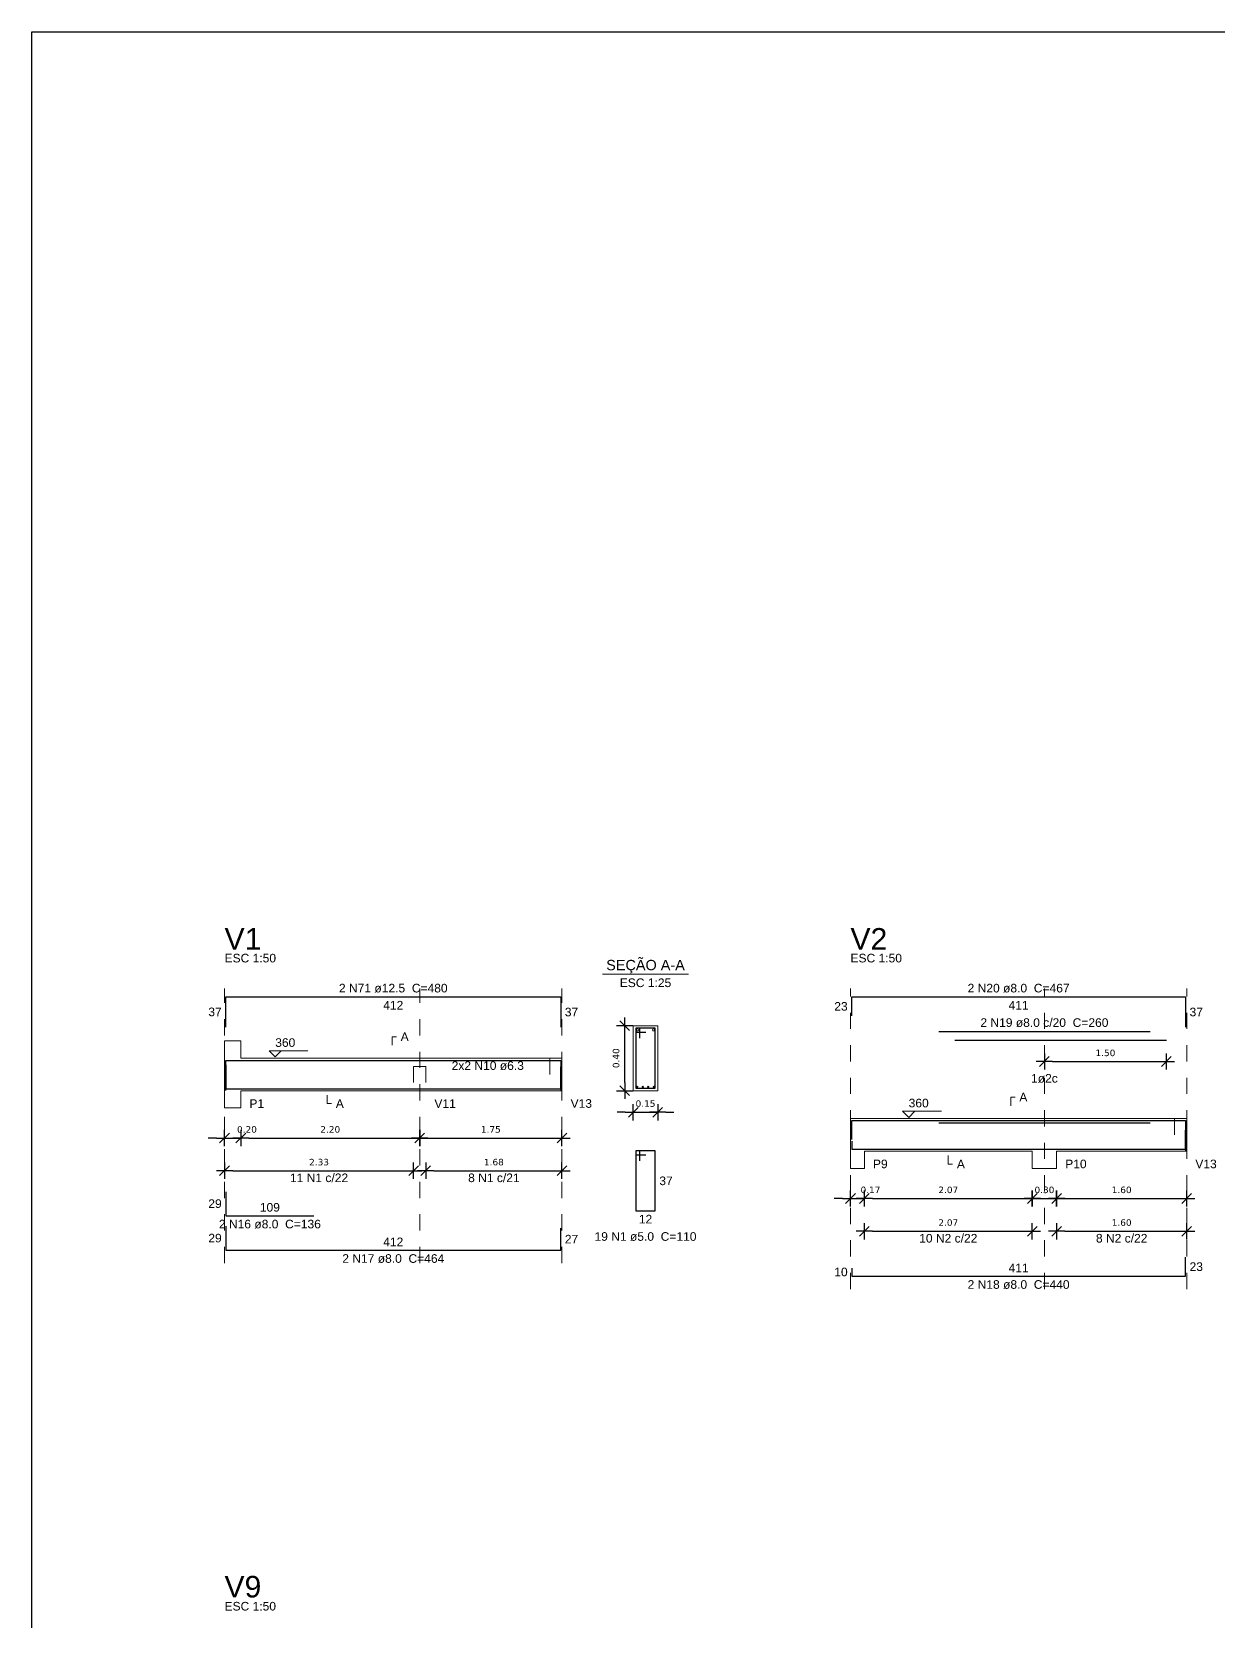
# Model space of a CAD drawing. Extents: x 25 to 1028, y -81 to 176.
# Drawn here: x 784.81 to 792.11, y 68.83 to 78.61 of the extents above; entities that cross this region are included whole.
import ezdxf

# ---------------------------------------------------------------- set-up
doc = ezdxf.new("R2010")
doc.units = 0
doc.header["$LTSCALE"] = 0.3
doc.header["$PDSIZE"] = 0.1
doc.linetypes.add('DOT2', pattern=[3.175, 0, -3.175])
doc.layers.get('0').update_dxf_attribs({"linetype": 'CONTINUOUS'})
doc.layers.get('Defpoints').update_dxf_attribs({"linetype": 'CONTINUOUS'})
doc.layers.add('ARQ-CTA-1_025', color=1, linetype='CONTINUOUS')
for name, color, linetype, lineweight in [('DT-Barras na forma', 2, 'CONTINUOUS', 30), ('DT-Barras no corte', 5, 'CONTINUOUS', 5), ('DT-Barras rebatidas', 2, 'CONTINUOUS', 30), ('DT-Forma', 5, 'CONTINUOUS', 5), ('DT-Pontilhado', 9, 'DOT2', 5), ('DT-Textos', 7, 'CONTINUOUS', 5), ('DT-Título', 3, 'CONTINUOUS', 20)]:
    doc.layers.add(name, color=color, linetype=linetype, lineweight=lineweight)
doc.layers.add('VPort', color=45, linetype='CONTINUOUS', plot=False)
doc.styles.add('Arial', font='arial.ttf')
doc.styles.add('FNDE Texto Cota 0025', font='verdana.ttf', dxfattribs={"height": 0.04})
doc.dimstyles.new('Copy of FNDE 1-0025', dxfattribs={"dimscale": 5, "dimtxt": 0.04, "dimasz": 0.01, "dimexe": 0.15, "dimexo": 0.15, "dimgap": 0.005, "dimtad": 1, "dimlfac": 2, "dimzin": 1, "dimdsep": 46, "dimtxsty": 'FNDE Texto Cota 0025', "dimblk": 'tic', "dimcen": 0.015, "dimdle": 0.15, "dimse1": 1, "dimse2": 1, "dimclrd": 251, "dimclre": 251, "dimclrt": 256, "dimaunit": 1, "dimadec": 3, "dimazin": 0, "dimtfac": 1, "dimtix": 1, "dimtmove": 2, "dimatfit": 3, "dimfxl": 0.15, "dimtvp": 1, "dimtolj": 1, "dimtzin": 0, "dimarcsym": 0})
doc.dimstyles.new('FNDE 1-0025', dxfattribs={"dimscale": 5, "dimtxt": 0.04, "dimasz": 0.01, "dimexe": 0.15, "dimexo": 0.15, "dimgap": 0.005, "dimtad": 1, "dimzin": 1, "dimdsep": 46, "dimtxsty": 'FNDE Texto Cota 0025', "dimblk": 'tic', "dimcen": 0.015, "dimdle": 0.15, "dimse1": 1, "dimse2": 1, "dimclrd": 251, "dimclre": 251, "dimclrt": 256, "dimaunit": 1, "dimadec": 3, "dimazin": 0, "dimtfac": 1, "dimtix": 1, "dimtmove": 2, "dimatfit": 3, "dimfxl": 0.15, "dimtvp": 1, "dimtolj": 1, "dimtzin": 0, "dimarcsym": 0})

# ---------------------------------------------------------------- blocks, each defined once
blk = doc.blocks.new('tic')
at = {"color": 251}
for p, q in [((-1, 0), (1, 0)), ((0, -1), (0, 1))]:
    blk.add_line(p, q, dxfattribs=at)
blk.add_line((-0.6, -0.6), (0.6, 0.6))
blk = doc.blocks.new('*D484')
at = {"layer": 'ARQ-CTA-1_025', "color": 251, "lineweight": -2}
for p, q in [((785.9449, 71.8038), (785.8949, 71.8038)), ((785.9949, 71.8038), (786.0949, 71.8038)), ((786.1449, 71.8038), (786.1949, 71.8038))]:
    blk.add_line(p, q, dxfattribs=at)
at = {"layer": 'Defpoints', "color": 0}
for p in [(785.9949, 71.9362), (786.0949, 71.9362), (786.0949, 71.8038)]:
    blk.add_point(p, dxfattribs=at)
at = {"layer": 'ARQ-CTA-1_025', "color": 251, "lineweight": -2, "xscale": 0.05, "yscale": 0.05, "zscale": 0.05}
blk.add_blockref('tic', (785.9949, 71.8038), dxfattribs=at)
at = {"layer": 'ARQ-CTA-1_025', "color": 251, "lineweight": -2, "xscale": 0.05, "yscale": 0.05, "zscale": 0.05, "rotation": 180}
blk.add_blockref('tic', (786.0949, 71.8038), dxfattribs=at)
at = {"layer": 'ARQ-CTA-1_025', "insert": (786.1327, 71.8568), "char_height": 0.04, "attachment_point": 5, "style": 'FNDE Texto Cota 0025'}
blk.add_mtext('\\A1;0.20', dxfattribs=at)
blk = doc.blocks.new('*D485')
at = {"layer": 'ARQ-CTA-1_025', "color": 251, "lineweight": -2}
blk.add_line((786.1449, 71.8038), (787.1449, 71.8038), dxfattribs=at)
at = {"layer": 'Defpoints', "color": 0}
for p in [(786.0949, 71.9362), (787.1949, 71.9362), (787.1949, 71.8038)]:
    blk.add_point(p, dxfattribs=at)
at = {"layer": 'ARQ-CTA-1_025', "color": 251, "lineweight": -2, "xscale": 0.05, "yscale": 0.05, "zscale": 0.05, "rotation": 180}
blk.add_blockref('tic', (786.0949, 71.8038), dxfattribs=at)
at = {"layer": 'ARQ-CTA-1_025', "color": 251, "lineweight": -2, "xscale": 0.05, "yscale": 0.05, "zscale": 0.05}
blk.add_blockref('tic', (787.1949, 71.8038), dxfattribs=at)
at = {"layer": 'ARQ-CTA-1_025', "insert": (786.6449, 71.8568), "char_height": 0.04, "attachment_point": 5, "style": 'FNDE Texto Cota 0025'}
blk.add_mtext('\\A1;2.20', dxfattribs=at)
blk = doc.blocks.new('*D486')
at = {"layer": 'ARQ-CTA-1_025', "color": 251, "lineweight": -2}
blk.add_line((787.2449, 71.8038), (788.0199, 71.8038), dxfattribs=at)
at = {"layer": 'Defpoints', "color": 0}
for p in [(787.1949, 71.9362), (788.0699, 71.9362), (788.0699, 71.8038)]:
    blk.add_point(p, dxfattribs=at)
at = {"layer": 'ARQ-CTA-1_025', "color": 251, "lineweight": -2, "xscale": 0.05, "yscale": 0.05, "zscale": 0.05, "rotation": 180}
blk.add_blockref('tic', (787.1949, 71.8038), dxfattribs=at)
at = {"layer": 'ARQ-CTA-1_025', "color": 251, "lineweight": -2, "xscale": 0.05, "yscale": 0.05, "zscale": 0.05}
blk.add_blockref('tic', (788.0699, 71.8038), dxfattribs=at)
at = {"layer": 'ARQ-CTA-1_025', "insert": (787.6324, 71.8568), "char_height": 0.04, "attachment_point": 5, "style": 'FNDE Texto Cota 0025'}
blk.add_mtext('\\A1;1.75', dxfattribs=at)
blk = doc.blocks.new('*D487')
at = {"layer": 'ARQ-CTA-1_025', "color": 251, "lineweight": -2}
blk.add_line((788.4556, 72.1451), (788.4556, 72.4451), dxfattribs=at)
at = {"layer": 'Defpoints', "color": 0}
for p in [(788.4556, 72.4951), (788.5085, 72.4951), (788.5085, 72.0951)]:
    blk.add_point(p, dxfattribs=at)
at = {"layer": 'ARQ-CTA-1_025', "color": 251, "lineweight": -2, "xscale": 0.05, "yscale": 0.05, "zscale": 0.05}
for p, rotation in [((788.4556, 72.4951), 90), ((788.4556, 72.0951), 270)]:
    blk.add_blockref('tic', p, dxfattribs=dict(at, rotation=rotation))
at = {"layer": 'ARQ-CTA-1_025', "insert": (788.4026, 72.2951), "char_height": 0.04, "attachment_point": 5, "rotation": 90, "style": 'FNDE Texto Cota 0025'}
blk.add_mtext('\\A1;0.40', dxfattribs=at)
blk = doc.blocks.new('*D488')
at = {"layer": 'ARQ-CTA-1_025', "color": 251, "lineweight": -2}
for p, q in [((788.4585, 71.9627), (788.4085, 71.9627)), ((788.5085, 71.9627), (788.6585, 71.9627)), ((788.7085, 71.9627), (788.7585, 71.9627))]:
    blk.add_line(p, q, dxfattribs=at)
at = {"layer": 'Defpoints', "color": 0}
for p in [(788.5085, 72.0951), (788.6585, 72.0951), (788.6585, 71.9627)]:
    blk.add_point(p, dxfattribs=at)
at = {"layer": 'ARQ-CTA-1_025', "color": 251, "lineweight": -2, "xscale": 0.05, "yscale": 0.05, "zscale": 0.05}
blk.add_blockref('tic', (788.5085, 71.9627), dxfattribs=at)
at = {"layer": 'ARQ-CTA-1_025', "color": 251, "lineweight": -2, "xscale": 0.05, "yscale": 0.05, "zscale": 0.05, "rotation": 180}
blk.add_blockref('tic', (788.6585, 71.9627), dxfattribs=at)
at = {"layer": 'ARQ-CTA-1_025', "insert": (788.5835, 72.0156), "char_height": 0.04, "attachment_point": 5, "style": 'FNDE Texto Cota 0025'}
blk.add_mtext('\\A1;0.15', dxfattribs=at)
blk = doc.blocks.new('*D489')
at = {"layer": 'ARQ-CTA-1_025', "color": 251, "lineweight": -2}
blk.add_line((786.0449, 71.6026), (787.1074, 71.6026), dxfattribs=at)
at = {"layer": 'Defpoints', "color": 0}
for p in [(785.9949, 71.735), (787.1574, 71.735), (787.1574, 71.6026)]:
    blk.add_point(p, dxfattribs=at)
at = {"layer": 'ARQ-CTA-1_025', "color": 251, "lineweight": -2, "xscale": 0.05, "yscale": 0.05, "zscale": 0.05, "rotation": 180}
blk.add_blockref('tic', (785.9949, 71.6026), dxfattribs=at)
at = {"layer": 'ARQ-CTA-1_025', "color": 251, "lineweight": -2, "xscale": 0.05, "yscale": 0.05, "zscale": 0.05}
blk.add_blockref('tic', (787.1574, 71.6026), dxfattribs=at)
at = {"layer": 'ARQ-CTA-1_025', "insert": (786.5761, 71.6556), "char_height": 0.04, "attachment_point": 5, "style": 'FNDE Texto Cota 0025'}
blk.add_mtext('\\A1;2.33', dxfattribs=at)
blk = doc.blocks.new('*D490')
at = {"layer": 'ARQ-CTA-1_025', "color": 251, "lineweight": -2}
blk.add_line((787.2824, 71.6026), (788.0199, 71.6026), dxfattribs=at)
at = {"layer": 'Defpoints', "color": 0}
for p in [(787.2324, 71.735), (788.0699, 71.735), (788.0699, 71.6026)]:
    blk.add_point(p, dxfattribs=at)
at = {"layer": 'ARQ-CTA-1_025', "color": 251, "lineweight": -2, "xscale": 0.05, "yscale": 0.05, "zscale": 0.05, "rotation": 180}
blk.add_blockref('tic', (787.2324, 71.6026), dxfattribs=at)
at = {"layer": 'ARQ-CTA-1_025', "color": 251, "lineweight": -2, "xscale": 0.05, "yscale": 0.05, "zscale": 0.05}
blk.add_blockref('tic', (788.0699, 71.6026), dxfattribs=at)
at = {"layer": 'ARQ-CTA-1_025', "insert": (787.6511, 71.6556), "char_height": 0.04, "attachment_point": 5, "style": 'FNDE Texto Cota 0025'}
blk.add_mtext('\\A1;1.68', dxfattribs=at)
blk = doc.blocks.new('*D491')
at = {"layer": 'ARQ-CTA-1_025', "color": 251, "lineweight": -2}
for p, q in [((789.7941, 71.4321), (789.7441, 71.4321)), ((789.8441, 71.4321), (789.9291, 71.4321)), ((789.9791, 71.4321), (790.0291, 71.4321))]:
    blk.add_line(p, q, dxfattribs=at)
at = {"layer": 'Defpoints', "color": 0}
for p in [(789.8441, 71.5644), (789.9291, 71.5644), (789.9291, 71.4321)]:
    blk.add_point(p, dxfattribs=at)
at = {"layer": 'ARQ-CTA-1_025', "color": 251, "lineweight": -2, "xscale": 0.05, "yscale": 0.05, "zscale": 0.05}
blk.add_blockref('tic', (789.8441, 71.4321), dxfattribs=at)
at = {"layer": 'ARQ-CTA-1_025', "color": 251, "lineweight": -2, "xscale": 0.05, "yscale": 0.05, "zscale": 0.05, "rotation": 180}
blk.add_blockref('tic', (789.9291, 71.4321), dxfattribs=at)
at = {"layer": 'ARQ-CTA-1_025', "insert": (789.9669, 71.485), "char_height": 0.04, "attachment_point": 5, "style": 'FNDE Texto Cota 0025'}
blk.add_mtext('\\A1;0.17', dxfattribs=at)
blk = doc.blocks.new('*D492')
at = {"layer": 'ARQ-CTA-1_025', "color": 251, "lineweight": -2}
blk.add_line((789.9791, 71.4321), (790.9116, 71.4321), dxfattribs=at)
at = {"layer": 'Defpoints', "color": 0}
for p in [(789.9291, 71.5644), (790.9616, 71.5644), (790.9616, 71.4321)]:
    blk.add_point(p, dxfattribs=at)
at = {"layer": 'ARQ-CTA-1_025', "color": 251, "lineweight": -2, "xscale": 0.05, "yscale": 0.05, "zscale": 0.05, "rotation": 180}
blk.add_blockref('tic', (789.9291, 71.4321), dxfattribs=at)
at = {"layer": 'ARQ-CTA-1_025', "color": 251, "lineweight": -2, "xscale": 0.05, "yscale": 0.05, "zscale": 0.05}
blk.add_blockref('tic', (790.9616, 71.4321), dxfattribs=at)
at = {"layer": 'ARQ-CTA-1_025', "insert": (790.4454, 71.485), "char_height": 0.04, "attachment_point": 5, "style": 'FNDE Texto Cota 0025'}
blk.add_mtext('\\A1;2.07', dxfattribs=at)
blk = doc.blocks.new('*D493')
at = {"layer": 'ARQ-CTA-1_025', "color": 251, "lineweight": -2}
blk.add_line((791.0116, 71.4321), (791.0616, 71.4321), dxfattribs=at)
at = {"layer": 'Defpoints', "color": 0}
for p in [(790.9616, 71.5644), (791.1116, 71.5644), (791.1116, 71.4321)]:
    blk.add_point(p, dxfattribs=at)
at = {"layer": 'ARQ-CTA-1_025', "color": 251, "lineweight": -2, "xscale": 0.05, "yscale": 0.05, "zscale": 0.05, "rotation": 180}
blk.add_blockref('tic', (790.9616, 71.4321), dxfattribs=at)
at = {"layer": 'ARQ-CTA-1_025', "color": 251, "lineweight": -2, "xscale": 0.05, "yscale": 0.05, "zscale": 0.05}
blk.add_blockref('tic', (791.1116, 71.4321), dxfattribs=at)
at = {"layer": 'ARQ-CTA-1_025', "insert": (791.0366, 71.485), "char_height": 0.04, "attachment_point": 5, "style": 'FNDE Texto Cota 0025'}
blk.add_mtext('\\A1;0.30', dxfattribs=at)
blk = doc.blocks.new('*D494')
at = {"layer": 'ARQ-CTA-1_025', "color": 251, "lineweight": -2}
blk.add_line((791.1616, 71.4321), (791.8616, 71.4321), dxfattribs=at)
at = {"layer": 'Defpoints', "color": 0}
for p in [(791.1116, 71.5644), (791.9116, 71.5644), (791.9116, 71.4321)]:
    blk.add_point(p, dxfattribs=at)
at = {"layer": 'ARQ-CTA-1_025', "color": 251, "lineweight": -2, "xscale": 0.05, "yscale": 0.05, "zscale": 0.05, "rotation": 180}
blk.add_blockref('tic', (791.1116, 71.4321), dxfattribs=at)
at = {"layer": 'ARQ-CTA-1_025', "color": 251, "lineweight": -2, "xscale": 0.05, "yscale": 0.05, "zscale": 0.05}
blk.add_blockref('tic', (791.9116, 71.4321), dxfattribs=at)
at = {"layer": 'ARQ-CTA-1_025', "insert": (791.5116, 71.485), "char_height": 0.04, "attachment_point": 5, "style": 'FNDE Texto Cota 0025'}
blk.add_mtext('\\A1;1.60', dxfattribs=at)
blk = doc.blocks.new('*D495')
at = {"layer": 'ARQ-CTA-1_025', "color": 251, "lineweight": -2}
blk.add_line((791.0866, 72.2746), (791.7366, 72.2746), dxfattribs=at)
at = {"layer": 'Defpoints', "color": 0}
for p in [(791.0366, 72.4069), (791.7866, 72.4069), (791.7866, 72.2746)]:
    blk.add_point(p, dxfattribs=at)
at = {"layer": 'ARQ-CTA-1_025', "color": 251, "lineweight": -2, "xscale": 0.05, "yscale": 0.05, "zscale": 0.05, "rotation": 180}
blk.add_blockref('tic', (791.0366, 72.2746), dxfattribs=at)
at = {"layer": 'ARQ-CTA-1_025', "color": 251, "lineweight": -2, "xscale": 0.05, "yscale": 0.05, "zscale": 0.05}
blk.add_blockref('tic', (791.7866, 72.2746), dxfattribs=at)
at = {"layer": 'ARQ-CTA-1_025', "insert": (791.4116, 72.3275), "char_height": 0.04, "attachment_point": 5, "style": 'FNDE Texto Cota 0025'}
blk.add_mtext('\\A1;1.50', dxfattribs=at)
blk = doc.blocks.new('*D498')
at = {"layer": 'ARQ-CTA-1_025', "color": 251, "lineweight": -2}
blk.add_line((789.9791, 71.2308), (790.9116, 71.2308), dxfattribs=at)
at = {"layer": 'Defpoints', "color": 0}
for p in [(789.9291, 71.3632), (790.9616, 71.3632), (790.9616, 71.2308)]:
    blk.add_point(p, dxfattribs=at)
at = {"layer": 'ARQ-CTA-1_025', "color": 251, "lineweight": -2, "xscale": 0.05, "yscale": 0.05, "zscale": 0.05, "rotation": 180}
blk.add_blockref('tic', (789.9291, 71.2308), dxfattribs=at)
at = {"layer": 'ARQ-CTA-1_025', "color": 251, "lineweight": -2, "xscale": 0.05, "yscale": 0.05, "zscale": 0.05}
blk.add_blockref('tic', (790.9616, 71.2308), dxfattribs=at)
at = {"layer": 'ARQ-CTA-1_025', "insert": (790.4454, 71.2838), "char_height": 0.04, "attachment_point": 5, "style": 'FNDE Texto Cota 0025'}
blk.add_mtext('\\A1;2.07', dxfattribs=at)
blk = doc.blocks.new('*D499')
at = {"layer": 'ARQ-CTA-1_025', "color": 251, "lineweight": -2}
blk.add_line((791.1616, 71.2308), (791.8616, 71.2308), dxfattribs=at)
at = {"layer": 'Defpoints', "color": 0}
for p in [(791.1116, 71.3632), (791.9116, 71.3632), (791.9116, 71.2308)]:
    blk.add_point(p, dxfattribs=at)
at = {"layer": 'ARQ-CTA-1_025', "color": 251, "lineweight": -2, "xscale": 0.05, "yscale": 0.05, "zscale": 0.05, "rotation": 180}
blk.add_blockref('tic', (791.1116, 71.2308), dxfattribs=at)
at = {"layer": 'ARQ-CTA-1_025', "color": 251, "lineweight": -2, "xscale": 0.05, "yscale": 0.05, "zscale": 0.05}
blk.add_blockref('tic', (791.9116, 71.2308), dxfattribs=at)
at = {"layer": 'ARQ-CTA-1_025', "insert": (791.5116, 71.2838), "char_height": 0.04, "attachment_point": 5, "style": 'FNDE Texto Cota 0025'}
blk.add_mtext('\\A1;1.60', dxfattribs=at)

msp = doc.modelspace()

# ---------------------------------------------------------------- linework, layer by layer
at = {"layer": 'DT-Barras na forma'}
for p, q in [((788.5485076, 72.48005988), (788.5235076, 72.48005987)), ((788.5235076, 72.48005987), (788.52350761, 72.11005987)), ((788.64350773, 72.48005987), (788.52350773, 72.48005983)), ((788.52350773, 72.48005983), (788.52350773, 72.45505983)), ((788.52350773, 72.45505983), (788.58600773, 72.45505983)), ((788.54850758, 72.41755988), (788.5485076, 72.48005988)), ((788.64350761, 72.11005987), (788.64350773, 72.48005987)), ((788.52350761, 72.11005987), (788.64350761, 72.11005987))]:
    msp.add_line(p, q, dxfattribs=at)
for points in [[(786.00239258, 72.09693488), (786.00239258, 72.28193488), (788.06239258, 72.28193488), (788.06239258, 72.09693488)], [(786.00239258, 72.25380113), (786.00239258, 72.10705988), (786.54489258, 72.10705988)], [(786.00239258, 72.25380113), (786.00239258, 72.10705988), (788.06239258, 72.10705988), (788.06239258, 72.24195038)], [(789.85160843, 71.79437988), (789.85160843, 71.91128488), (791.90410843, 71.91128488), (791.90410843, 71.72628488)], [(790.38660843, 71.89728488), (791.68660843, 71.89728488)], [(790.48660843, 71.91128488), (791.78660843, 71.91128488)], [(789.85160843, 71.78528488), (789.85160843, 71.73528488), (791.90410843, 71.73528488), (791.90410843, 71.85218988)]]:
    msp.add_lwpolyline(points, dxfattribs=at)
at = {"layer": 'DT-Barras no corte'}
for centre, radius in [((788.53475758, 72.46880988), 0.00625), ((788.63225758, 72.46880988), 0.00625), ((788.53250758, 72.11905988), 0.004), ((788.56650758, 72.11905988), 0.004), ((788.60050758, 72.11905988), 0.004), ((788.63450758, 72.11905988), 0.004)]:
    msp.add_circle(centre, radius, dxfattribs=at)
at = {"layer": 'DT-Barras rebatidas'}
for p, q in [((786.00239258, 72.48668488), (786.00239264, 72.67168488)), ((786.00239264, 72.67168488), (788.06239264, 72.67168488)), ((788.06239264, 72.67168488), (788.06239264, 72.48668488)), ((789.85160843, 72.55477988), (789.85160847, 72.6716849)), ((789.85160847, 72.6716849), (791.90410847, 72.6716849)), ((791.90410847, 72.6716849), (791.90410848, 72.4866849)), ((790.38660843, 72.45988488), (791.68660843, 72.45988488)), ((788.5485076, 71.72588488), (788.5235076, 71.72588487)), ((788.5235076, 71.72588487), (788.52350761, 71.35588487)), ((788.64350773, 71.72588487), (788.52350773, 71.72588483)), ((788.52350773, 71.72588483), (788.52350773, 71.70088483)), ((788.52350773, 71.70088483), (788.58600773, 71.70088483)), ((788.54850758, 71.66338488), (788.5485076, 71.72588488)), ((788.64350761, 71.35588487), (788.64350773, 71.72588487)), ((786.00239258, 71.47309113), (786.00239258, 71.32634994)), ((786.00239258, 71.32634994), (786.54489258, 71.32634994)), ((788.52350761, 71.35588487), (788.64350761, 71.35588487)), ((786.00239258, 71.26129113), (786.00239258, 71.11454994)), ((788.06239258, 71.11454994), (788.06239262, 71.24944034)), ((786.00239258, 71.11454994), (788.06239258, 71.11454994)), ((789.85160843, 71.00457488), (789.85160843, 70.95457488)), ((791.90410843, 70.95457488), (791.90410847, 71.0714799)), ((789.85160843, 70.95457488), (791.90410843, 70.95457488))]:
    msp.add_line(p, q, dxfattribs=at)
msp.add_lwpolyline([(790.48660843, 72.40693488), (791.78660843, 72.40693488)], dxfattribs=at)
at = {"layer": 'DT-Forma'}
for p, q in [((788.65850758, 72.49505988), (788.50850758, 72.49505988)), ((788.50850758, 72.49505988), (788.50850758, 72.09505988)), ((788.65850758, 72.09505988), (788.65850758, 72.49505988)), ((785.99489258, 72.29505988), (785.99489258, 72.40095988)), ((785.99489258, 72.40095988), (786.09489258, 72.40095988)), ((786.09489258, 72.40095988), (786.09489258, 72.29505988)), ((786.09489258, 72.29505988), (787.15739258, 72.29505988)), ((787.15739258, 72.29505988), (787.23239258, 72.29505988)), ((787.23239258, 72.29505988), (787.99489258, 72.29505988)), ((787.99489258, 72.29505988), (788.06989258, 72.29505988)), ((785.99489258, 72.09505988), (785.99489258, 71.98915988)), ((786.09489258, 71.98915988), (786.09489258, 72.09505988)), ((786.09489258, 72.09505988), (787.15739258, 72.09505988)), ((787.15739258, 72.09505988), (787.23239258, 72.09505988)), ((787.23239258, 72.09505988), (787.99489258, 72.09505988)), ((787.99489258, 72.09505988), (788.06989258, 72.09505988)), ((788.50850758, 72.09505988), (788.65850758, 72.09505988)), ((785.99489258, 71.98915988), (786.09489258, 71.98915988)), ((789.84410843, 71.92328488), (789.92910843, 71.92328488)), ((789.92910843, 71.92328488), (790.96160843, 71.92328488)), ((790.96160843, 71.92328488), (791.11160843, 71.92328488)), ((791.11160843, 71.92328488), (791.83660843, 71.92328488)), ((791.83660843, 71.92328488), (791.91160843, 71.92328488)), ((789.84410843, 71.72328488), (789.84410843, 71.61738488)), ((789.92910843, 71.61738488), (789.92910843, 71.72328488)), ((789.92910843, 71.72328488), (790.96160843, 71.72328488)), ((790.96160843, 71.72328488), (790.96160843, 71.61738488)), ((791.11160843, 71.61738488), (791.11160843, 71.72328488)), ((791.11160843, 71.72328488), (791.83660843, 71.72328488)), ((791.83660843, 71.72328488), (791.91160843, 71.72328488)), ((789.84410843, 71.61738488), (789.92910843, 71.61738488)), ((790.96160843, 71.61738488), (791.11160843, 71.61738488))]:
    msp.add_line(p, q, dxfattribs=at)
at = {"layer": 'DT-Forma', "linetype": 'Continuous'}
for p, q in [((785.99489258, 72.09505988), (785.99489258, 72.29505988)), ((788.06989258, 72.29505988), (788.06989258, 72.09505988)), ((789.84410843, 71.72328488), (789.84410843, 71.92328488)), ((791.91160843, 71.92328488), (791.91160843, 71.72328488))]:
    msp.add_line(p, q, dxfattribs=at)
at = {"layer": 'DT-Pontilhado', "ltscale": 0.05}
for p, q in [((785.99489258, 71.03512488), (785.99489258, 72.72463488)), ((787.19489258, 71.03512488), (787.19489258, 72.72463488)), ((788.06989258, 71.03512488), (788.06989258, 72.72463488)), ((789.84410843, 70.87514988), (789.84410843, 72.72463488)), ((791.03660843, 70.87514988), (791.03660843, 72.72463488)), ((791.91160843, 70.87514988), (791.91160843, 72.72463488)), ((787.99489258, 72.29505988), (787.99489258, 72.09505988)), ((787.15739258, 72.24505988), (787.15739258, 72.09505988)), ((787.15739258, 72.24505988), (787.23239258, 72.24505988)), ((787.23239258, 72.24505988), (787.23239258, 72.09505988)), ((791.83660843, 71.92328488), (791.83660843, 71.72328488))]:
    msp.add_line(p, q, dxfattribs=at)
at = {"layer": 'DT-Textos'}
msp.add_line((788.31875758, 72.81128488), (788.84825758, 72.81128488), dxfattribs=at)
for points in [[(787.02501758, 72.37448488), (787.02501758, 72.42743488), (787.05149258, 72.42743488)], [(786.34364258, 72.34006738), (786.30657758, 72.30300238), (786.26951258, 72.34006738), (786.50778758, 72.34006738)], [(786.62614258, 72.06858488), (786.62614258, 72.01563488), (786.65261758, 72.01563488)], [(790.82923343, 72.00270988), (790.82923343, 72.05565988), (790.85570843, 72.05565988)], [(790.23885843, 71.96829238), (790.20179343, 71.93122738), (790.16472843, 71.96829238), (790.40300343, 71.96829238)], [(790.44535843, 71.69680988), (790.44535843, 71.64385988), (790.47183343, 71.64385988)]]:
    msp.add_lwpolyline(points, dxfattribs=at)
at = {"layer": 'VPort'}
msp.add_lwpolyline([(784.80967722, 78.60848918), (808.9966287, 78.60848918), (808.9966287, 58.40938398), (784.80967722, 58.40938398)], close=True, dxfattribs=at)

# ---------------------------------------------------------------- texts
at = {"layer": 'DT-Barras na forma', "color": 7, "insert": (787.61351758, 72.22150838), "char_height": 0.05295, "width": 0.76248, "attachment_point": 8, "line_spacing_factor": 0.9, "style": 'Arial'}
msp.add_mtext('2x2 N10 ø6.3', dxfattribs=at)
at = {"layer": 'DT-Barras rebatidas', "color": 7, "char_height": 0.05295, "line_spacing_factor": 0.9, "style": 'Arial'}
for s, insert, width, attachment_point in [('2 N71 ø12.5  C=480', (787.03251758, 72.69825838), 1.14372, 8), ('2 N20 ø8.0  C=467', (790.87775343, 72.69825838), 1.08018, 8), ('412', (787.03239264, 72.64736138), 0.29062, 2), ('23', (789.82661528, 72.58675739), 0.22708, 9), ('411', (790.87785847, 72.6473614), 0.29062, 2), ('37', (785.97739942, 72.55270988), 0.22708, 9), ('37', (788.08739223, 72.60565988), 0.22708, 1), ('2 N19 ø8.0 c/20  C=260', (791.03650343, 72.48625838), 1.39788, 8), ('37', (791.92910807, 72.6056599), 0.22708, 1), ('11 N1 c/22', (786.57614258, 71.53220138), 0.6354, 8), ('8 N1 c/21', (787.65114258, 71.53220138), 0.57186, 8), ('37', (788.66851414, 71.56735987), 0.22708, 1), ('29', (785.97739219, 71.37324554), 0.22708, 9), ('109', (786.27364258, 71.35067344), 0.29062, 8), ('2 N16 ø8.0  C=136', (786.27376758, 71.24700838), 1.08018, 8), ('12', (788.58350761, 71.33156137), 0.22708, 2), ('29', (785.9773922, 71.16144554), 0.22708, 9), ('412', (787.03239258, 71.13887344), 0.29062, 8), ('27', (788.08739896, 71.20847014), 0.22708, 1), ('19 N1 ø5.0  C=110', (788.58351758, 71.17050838), 1.08018, 8), ('10 N2 c/22', (790.44535843, 71.16042638), 0.6354, 8), ('8 N2 c/22', (791.51160843, 71.16042638), 0.57186, 8), ('2 N17 ø8.0  C=464', (787.03251758, 71.03500838), 1.08018, 8), ('10', (789.82660805, 70.95309988), 0.22708, 9), ('411', (790.87785843, 70.97889838), 0.29062, 8), ('23', (791.92911476, 71.03950239), 0.22708, 1), ('2 N18 ø8.0  C=440', (790.87775343, 70.87525838), 1.08018, 8)]:
    msp.add_mtext(s, dxfattribs=dict(at, insert=insert, width=width, attachment_point=attachment_point))
at = {"layer": 'DT-Textos', "line_spacing_factor": 0.798, "style": 'Arial'}
for s, insert, char_height, width, attachment_point in [('ESC 1:50', (785.99501758, 72.88350838), 0.05295, 0.50832, 7), ('ESC 1:50', (789.84400343, 72.88350838), 0.05295, 0.50832, 7), ('SEÇÃO A-A', (788.58351758, 72.81678488), 0.06354, 0.686232, 8), ('ESC 1:25', (788.58351758, 72.73175838), 0.05295, 0.50832, 8), ('A', (787.07801758, 72.40100838), 0.05295, 0.06354, 7), ('360', (786.30651758, 72.36400838), 0.05295, 0.19062, 7), ('1ø2c ', (791.03650343, 72.14350838), 0.05295, 0.3177, 8), ('A', (790.88225343, 72.02925838), 0.05295, 0.06354, 7), ('P1', (786.14776758, 71.98925838), 0.05295, 0.12708, 7), ('A', (786.67901758, 71.98925838), 0.05295, 0.06354, 7), ('V11', (787.28526758, 71.98925838), 0.05295, 0.19062, 7), ('V13', (788.12276758, 71.98925838), 0.05295, 0.19062, 7), ('360', (790.20175343, 71.99200838), 0.05295, 0.19062, 7), ('P9', (789.98200343, 71.61750838), 0.05295, 0.12708, 7), ('A', (790.49825343, 71.61750838), 0.05295, 0.06354, 7), ('P10', (791.16450343, 71.61750838), 0.05295, 0.19062, 7), ('V13', (791.96450343, 71.61750838), 0.05295, 0.19062, 7), ('ESC 1:50', (785.99478758, 68.89711099), 0.05295, 0.50832, 7)]:
    msp.add_mtext(s, dxfattribs=dict(at, insert=insert, char_height=char_height, width=width, attachment_point=attachment_point))
at = {"layer": 'DT-Título', "char_height": 0.132375, "width": 0.3177, "attachment_point": 7, "line_spacing_factor": 0.798, "style": 'Arial'}
for s, insert in [('V1', (785.99501758, 72.96296863)), ('V2', (789.84400343, 72.96296863)), ('V9', (785.99478758, 68.97657124))]:
    msp.add_mtext(s, dxfattribs=dict(at, insert=insert))

# ---------------------------------------------------------------- dimensions: what is measured, and where the dimension line sits
at = {"layer": 'ARQ-CTA-1_025'}
dim = msp.add_linear_dim(base=(788.45555758, 72.49505988), p1=(788.50850758, 72.09505988), p2=(788.50850758, 72.49505988), angle=90, dimstyle='FNDE 1-0025', dxfattribs=at)
dim.commit()
dim.dimension.update_dxf_attribs({"geometry": '*D487', "text_midpoint": (788.40260758, 72.29505988), "dimtype": 160})
for base, p1, p2, dimstyle, picture, middle in [((791.78660843, 72.27455988), (791.03660843, 72.40693488), (791.78660843, 72.40693488), 'Copy of FNDE 1-0025', '*D495', (791.41160843, 72.32750988)), ((788.65850758, 71.96268488), (788.50850758, 72.09505988), (788.65850758, 72.09505988), 'FNDE 1-0025', '*D488', (788.58350758, 72.01563488)), ((786.09489258, 71.80383488), (785.99489258, 71.93620988), (786.09489258, 71.93620988), 'Copy of FNDE 1-0025', '*D484', (786.13266108, 71.85678488)), ((787.19489258, 71.80383488), (786.09489258, 71.93620988), (787.19489258, 71.93620988), 'Copy of FNDE 1-0025', '*D485', (786.64489258, 71.85678488)), ((788.06989258, 71.80383488), (787.19489258, 71.93620988), (788.06989258, 71.93620988), 'Copy of FNDE 1-0025', '*D486', (787.63239258, 71.85678488)), ((787.1573925776, 71.6026248809), (785.9948925776, 71.7349998809), (787.1573925776, 71.7349998809), 'Copy of FNDE 1-0025', '*D489', (786.5761425776, 71.6555748809)), ((788.0698925776, 71.6026248809), (787.2323925776, 71.7349998809), (788.0698925776, 71.7349998809), 'Copy of FNDE 1-0025', '*D490', (787.6511425776, 71.6555748809)), ((789.92910843, 71.43205988), (789.84410843, 71.56443488), (789.92910843, 71.56443488), 'Copy of FNDE 1-0025', '*D491', (789.96687693, 71.48500988)), ((790.9616084334, 71.4320598809), (789.9291084334, 71.5644348809), (790.9616084334, 71.5644348809), 'Copy of FNDE 1-0025', '*D492', (790.4453584334, 71.4850098809)), ((791.11160843, 71.43205988), (790.96160843, 71.56443488), (791.11160843, 71.56443488), 'Copy of FNDE 1-0025', '*D493', (791.03660843, 71.48500988)), ((791.91160843, 71.43205988), (791.11160843, 71.56443488), (791.91160843, 71.56443488), 'Copy of FNDE 1-0025', '*D494', (791.51160843, 71.48500988)), ((790.9616084334, 71.2308498809), (789.9291084334, 71.3632248809), (790.9616084334, 71.3632248809), 'Copy of FNDE 1-0025', '*D498', (790.4453584334, 71.2837998809)), ((791.91160843, 71.23084988), (791.11160843, 71.36322488), (791.91160843, 71.36322488), 'Copy of FNDE 1-0025', '*D499', (791.51160843, 71.28379988))]:
    dim = msp.add_linear_dim(base=base, p1=p1, p2=p2, dimstyle=dimstyle, dxfattribs=at)
    dim.commit()
    dim.dimension.update_dxf_attribs({"geometry": picture, "text_midpoint": middle, "dimtype": 160})

doc.saveas('drawing.dxf')
